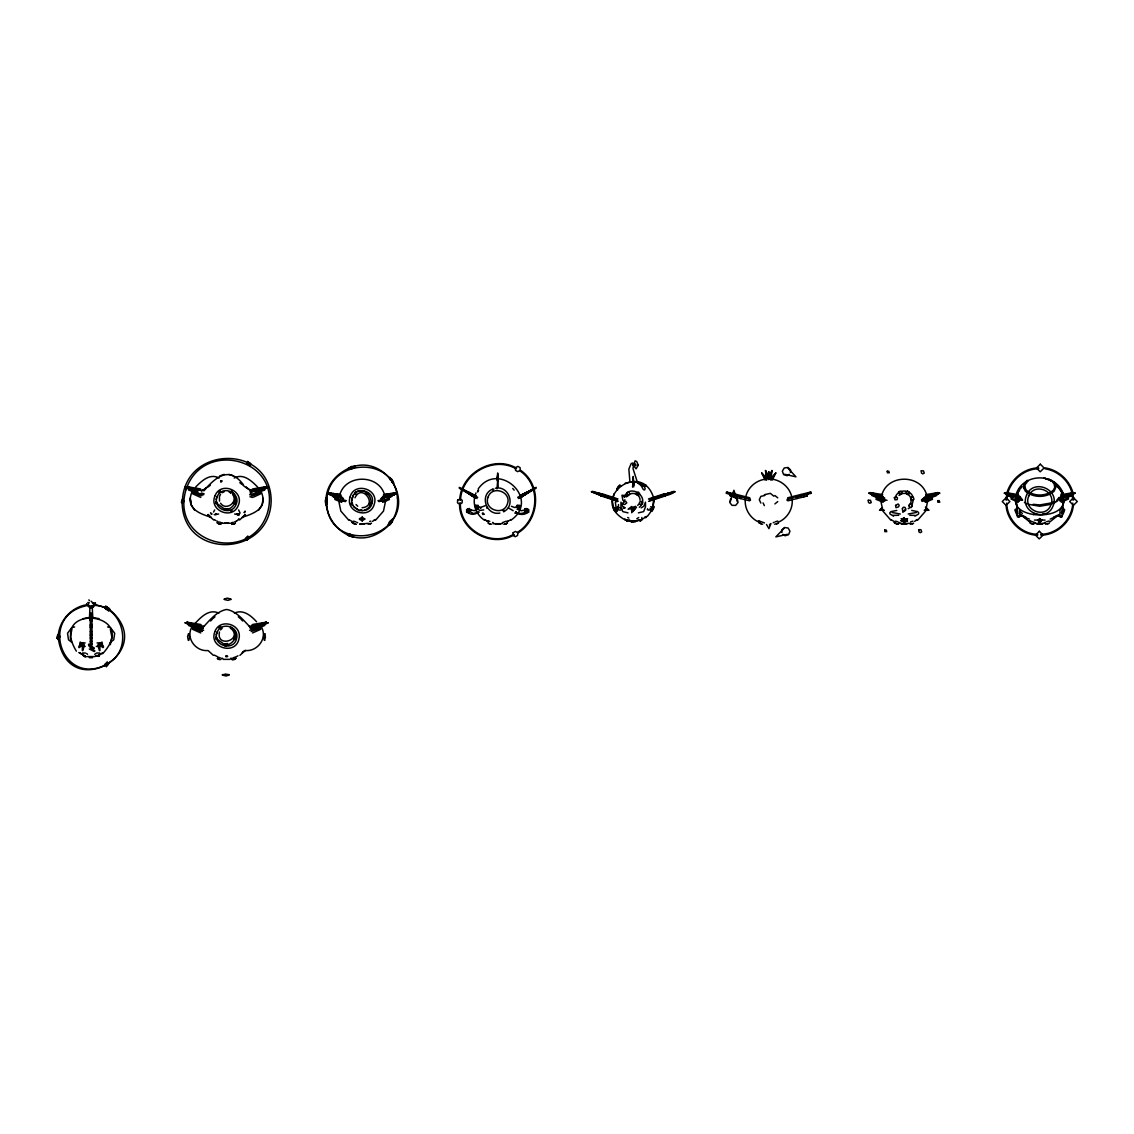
<?xml version="1.0" encoding="UTF-8"?>
<svg xmlns="http://www.w3.org/2000/svg" width="1134" height="1134" viewBox="0 0 1134 1134"><rect width="100%" height="100%" fill="white"/><g stroke="black" fill="none" stroke-linecap="round" stroke-linejoin="round"><path stroke-width="1.5" d="M225.241 674.517L222.363 674.645M181.922 500.505L182.319 503.269M58.684 636.84L59.251 637.719L58.741 634.473M89.515 617.038L90.025 605.542M182.971 501.2L183.424 501.894L183.028 499.286M496.976 488.839L497.684 480.32L498.223 486.968M82.314 644.594L82.357 650.576M767.321 474.154L765.521 470.539L766.357 478.435M497.032 480.603L497.684 472.949L498.223 480.447M618.512 504.559L618.313 508.358L617.222 509.393L616.173 508.316L615.365 502.405L615.861 501.356L616.896 501.809M632.559 487.166L633.211 479.71L633.75 486.883M632.559 482.616L633.211 476.422L633.793 484.218L633.75 482.645M264.888 637.648L264.817 640.398M497.032 479.356L497.684 474.905L498.223 479.016M629.824 480.929L628.86 469.107L631.199 463.565L632.659 462.998L635.196 464.671L632.574 464.742L633.495 464.812L633.027 468.654L636.939 480.802M790.37 472.41L790.582 469.958L787.903 467.449L784.232 468.002L782.332 471.191L783.637 474.622L787.166 475.713L789.221 474.324M1057.824 515.587L1058.702 516.055M1062.997 508.032L1062.119 507.564M474.65 497.131C472.807 506.005 477.045 515.474 484.643 520.322M767.718 476.337L768.739 471.73L769.844 478.208M1027.007 482.418L1025.179 484.445L1024.626 487.776L1024.725 486.996L1026.242 490.143C1033.556 496.678 1046.115 496.621 1053.415 490.101L1054.989 486.897L1054.818 487.648L1054.237 484.331L1051.558 480.362L1055.329 483.552L1055.924 487.081L1054.138 491.192C1046.399 498.124 1033.074 498.067 1025.334 491.135L1023.676 487.748L1024.399 483.438L1027.206 480.306L1027.914 481.411M1059.964 516.75C1061.778 520.052 1068.157 501.908 1061.92 513.206M58.188 637.067C58.585 621.432 70.832 607.484 86.184 604.819M230.783 510.47L230.982 511.349L232.399 510.966M99.877 650.576L99.92 644.594M261.43 492.213C267.822 508.273 254.498 513.433 242.336 517.232L245.468 514.708L239.558 519.996M263.102 498.35L262.138 504.644L258.736 510.13M1017.524 509.294L1017.354 516.821L1019.707 515.942L1019.707 510.187M219.472 631.978C215.899 648.563 243.555 639.916 230.967 628.392M459.709 500.023C460.773 473.402 493.318 454.536 516.551 468.172M460.503 500.051C461.538 473.984 493.403 455.514 516.154 468.866M1005.901 499.938L1006.907 493.559M1006.794 499.981L1007.531 495.317M1072.778 503.085C1072.084 519.57 1057.427 534.171 1040.884 534.298M1073.416 504.729C1072.211 521.045 1057.228 535.035 1040.913 535.191M392.818 519.471L391.91 522.094L391.868 521.342M95.625 603.77L93.399 606.846L91.556 605.669M1023.676 487.748L1024.399 483.438L1024.271 484.175M390.606 479.498L390.436 480.263L391.669 479.299L393.512 482.815M182.404 499.981C185.763 444.599 271.621 444.117 271.154 501.54C269.112 557.914 181.936 559.983 182.135 501.54M392.562 521.328L389.855 524.929M1062.515 507.394L1062.983 504.8M901.53 523.979L907.002 524.007L901.516 524.192M771.12 478.435L771.942 470.539L770.156 474.154M56.7 638.229L58.047 634.473M624.919 499.74L624.083 500.959L622.821 500.179L621.971 495.246L627.116 495.657L626.053 496.692M770.992 523.511L768.923 528.628L766.513 524.461M181.341 502.22L182.461 499.286M228.785 523.256L224.489 523.256M730.622 498.889L729.743 502.475L732.011 505.367L735.711 505.367L738.064 502.475L737.298 498.889L733.981 497.287M726.965 493.432L727.277 492.17M729.332 494.027L729.644 492.766M736.15 495.728L736.462 494.467M769.816 479.101L771.942 470.539M647.613 508.712L647.372 509.676L648.776 510.172L651.696 508.953L650.094 508.344M1062.005 508.514L1064.004 500.93M353.482 494.863L351.611 500.604M388.069 525.028L389.642 521.555L392.463 519.202M191.844 492.213C185.466 508.273 198.776 513.433 210.952 517.232L207.82 514.708L213.716 519.996M525.085 494.608L524.432 493.474M512.738 488.485L514.17 490.157M730.353 501.526L731.827 496.338M193.035 492.34L192.624 493.8L200.746 497.443M194.665 491.362L194.268 493.12L200.86 495.643M194.665 626.889L194.268 628.647L202.121 631.539M335.083 498.081L334.87 499.484L341.703 502.348M337.11 497.216L336.656 498.818L342.723 501.115M1012.875 496.791L1012.534 498.365M82.796 650.604L84.426 645.104L83.236 643.517M58.77 638.229L59.464 635.976L58.642 637.024M523.695 495.416L523.922 494.679M770.496 478.803L775.812 472.921L772.353 480.051M102.698 653.638C141.594 611.424 46.863 602.367 76.361 651.171M515.942 511.973L515.446 512.965M533.15 489.959L532.484 488.811M533.405 489.803L532.753 488.669M653.595 497.656C641.107 458.717 587.625 499.825 625.245 519.925M71.896 629.441L70.336 637.067L70.733 640.937M110.338 644.679L111.897 637.067L110.338 629.441M613.99 493.914L612.431 501.54L613.99 509.152M475.089 495.714L475.982 492.893M183.028 502.22L183.609 500.505L182.943 501.341M732.876 493.304L733.925 490.271L735.399 494.821M348.705 535.177L349.059 535.829L346.621 534.284M244.093 512.497L245.157 511.108M650.491 510.626L652.121 511.221L654.205 506.6L652.83 506.104M106.794 662.951L106.667 664.751L107.773 664.722L104.569 665.942M216.084 499.258L217.26 496.139M247.41 537.006L247.042 538.012L248.218 538.452L245.582 539.458M216.084 634.771L217.26 631.652M510.98 519.556L507.21 521.711M642.85 486.217L643.446 484.657L645.161 488.541L644.665 489.959L643.715 489.732M339.902 494.452C345.856 474.125 378.472 474.125 384.426 494.452M746.016 495.686C748.454 486.996 756.392 480.277 765.337 479.228M882.011 494.452C887.95 474.125 920.567 474.125 926.521 494.452M641.943 518.479L641.83 517.473M895.236 497.769C897.051 489.236 910.148 488.669 912.927 496.848M769.462 525.099L769.873 524.135M326.068 497.727L325.245 501.072L325.897 504.928M1015.525 500.774C1015.454 509.776 1026.242 513.348 1033.655 514.538M192.596 625.996C184.757 637.01 195.289 651.866 208.089 650.533L213.362 655.339M389.075 525.014C345.19 568.035 294.769 491.816 350.732 467.364M91.358 638.952L91.911 637.762M624.267 497.457C628.86 482.446 651.129 497.032 639.321 507.295M90.323 631.808L90.862 630.632M617.293 488.726L619.802 484.898L621.134 486.259M1007.162 491.958C1011.599 478.619 1024.385 467.988 1038.659 467.888M1008.027 492.213C1012.336 479.214 1024.782 468.866 1038.687 468.767M188.457 633.722L187.592 636.656L188.301 640.398M188.768 640.398L189.647 637.464L188.939 633.722M264.505 633.722L263.641 636.656L264.35 640.398M362.171 520.336L362.88 519.556L362.171 520.945L361.448 519.556L359.521 519.344L361.803 519.684L359.521 519.344M653.623 499.314L675.141 491.717L664.652 494.169L664.155 495.204C665.644 496.777 676.955 491.83 674.092 491.291L654.814 497.557M1060.049 509.79L1059.865 515.942L1062.218 516.821L1062.048 509.294M638.314 465.068L636.103 468.838L634.445 466.74L635.692 464.784M326.975 504.304L327.088 499.853M362.171 517.699L362.88 518.479L362.171 517.09L361.448 518.479L359.521 518.677L361.803 518.351L359.521 518.677M59.251 637.719L60.003 636.202L58.585 639.392M91.358 647.585L91.911 641.135M362.171 520.945L362.781 519.741L364.808 519.344M220.535 494.381L219.472 496.451L219.472 501.086M354.985 497.812C361.93 482.418 378.912 506.133 362.1 507.734M93.598 605.499L93.81 603.926L91.103 601.19M90.323 641.716L90.862 640.667M90.323 635.593L90.862 634.558L91.911 635.593M90.323 624.763L90.862 623.728M91.358 628.264L91.911 627.272M651.809 510.3L647.968 515.644L641.178 519.925M911.807 505.75L913.508 499.116M90.323 626.733L90.862 625.77L91.911 626.733M213.518 512.044L214.68 509.974M249.154 537.403L247.042 540.28M502.986 510.484L503.723 511.746L504.006 510.243M108.921 663.418L106.355 666.806M183.424 501.894L184.048 500.817L182.886 503.269M245.043 511.831L244.42 512.681M218.649 491.83L220.322 490.88M220.875 491.858L219.202 492.808M232.187 492.028L230.514 492.964L229.947 491.986L231.634 491.036M225.978 510.371L226.531 509.407L224.858 508.415L224.858 510.357M218.649 627.343L220.322 626.393L220.875 627.385L219.202 628.335M230.514 626.549L230.514 628.491L232.187 627.541M351.228 502.957L351.228 504.913M352.348 504.928L352.348 502.972M359.818 510.739L361.491 509.79L362.058 510.768M1040.275 520.945L1040.573 519.188L1039.439 518.479L1039.283 521.201L1041.083 521.144L1041.891 519.967L1040.204 519.329M1061.339 512.88L1063.564 509.067L1062.785 507.876L1061.339 508.429M1062.997 510.045L1063.564 509.067M90.323 619.447L90.862 618.526M326.351 504.928L327.159 502.66L325.642 502.66L326.521 504.304M618.455 486.217L616.768 489.08L617.619 490.143M104.243 665.346L107.291 661.817M245.313 538.976L247.836 535.999M89.005 602.508L88.197 604.932L89.643 607.044M486.784 508.259L487.266 507.451M91.911 634.104L91.358 635.012L90.323 634.104M806.997 496.054L807.578 494.566L806.586 494.013L807.096 496.026L787.946 500.803L787.01 500.236L787.45 498.79L796.493 496.522M1018.46 491.972L1019.82 489.704M527.253 493.361L527.82 492.425M90.323 644.877L90.862 643.984L91.911 644.877M797.046 498.535L797.5 497.075L796.55 496.508M90.323 620.652L90.862 619.759L91.911 620.652M91.911 625.33L91.358 626.223L90.323 625.33M803.722 496.862L804.304 495.927M91.358 621.361L91.911 620.482M803.538 496.919L804.148 495.955L803.028 494.892M91.911 619.277L91.358 620.114L90.323 619.277M1016.546 493.077C1024.285 472.835 1055.286 472.835 1063.026 493.077L1053.94 481.936L1063.026 493.077M93.427 605.995C93.002 608.448 89.302 608.504 88.849 606.038M770.879 480.235L775.812 472.921M526.445 493.829L527.168 492.794M91.911 643.502L91.358 644.268L90.323 643.502M391.684 521.413C412.918 495.034 381.407 454.224 350.406 467.747M201.002 490.257L203.269 489.845L201.512 491.22M204.318 625.684L202.547 627.853C209.379 620.752 216.424 611.269 226.644 609.468C236.907 611.24 243.796 620.822 250.827 627.811M234.795 523.185L235.489 522.774M242.577 517.473L245.1 514.453M383.349 495.898L394.887 493.999L389.572 496.834M1057.157 499.768L1059.142 497.401M248.63 537.445L246.928 539.444L247.439 538.366L246.121 537.998L248.885 536.921M478.151 488.981C498.478 459.88 541.357 499.527 510.739 520.322M230.599 658.344L231.761 658.273M1020.515 488.556L1022.273 486.543M1059.057 514.51L1049.73 522.037M627.442 496.409C630.83 490.753 640.341 493.729 640.058 500.25M637.705 505.41L638.981 503.95M645.657 486.273L646.068 485.182L641.816 484.048L641.22 485.607L643.233 489.477M108.283 663.603L106.213 665.913L106.497 664.014L105.221 664.127L108.58 662.823M475.911 506.288L477.754 506.019L481.099 508.032L479.838 507.663L485.579 505.594M468.271 509.974C470.78 508.627 474.933 512.752 477.655 509.166M521.13 497.146L523.171 494.963L520.251 495.629M664.255 495.884L665.701 494.707L664.652 494.169L664.113 495.218L665.162 495.756L670.307 493.205L667.402 493.446M227.821 508.599L225.652 509.336M908.66 505.807C912.615 502.745 911.708 495.955 907.157 493.928M355.311 466.584L353.227 468.144L353.539 467.052M82.144 644.537C76.743 651.937 78.671 643.673 82.116 643.403M633.141 508.131L635.394 506.288L636.457 507.366L633.282 510.81L631.525 508.599L628.094 509.223L631.794 506.43M646.578 516.849L645.799 517.657L644.934 516.934M194.637 623.898C200.789 617.321 208.968 608.462 218.876 613.14M359.974 523.922L364.368 524.021L360.017 524.333M265.427 637.62L264.987 633.722M92.506 603.444L95.412 602.707M220.535 629.894L222.179 628.264M784.033 528.359L775.854 536.878L787.393 534.312M210.555 620.978L212.271 619.292M904.11 519.684L904.422 520.534L907.54 518.791L904.11 519.684L904.266 522.15L904.266 517.628L903.897 520.322L907.569 520.96L901.119 518.649L904.719 520.109L901.261 521.158M635.437 521.81L631 521.824L635.068 521.243M517.515 509.18L519.329 507.21L518.493 505.608M642.638 486.117L642.794 484.161L637.336 482.73L641.872 486.089M225.184 674.092L229.068 674.645M1039.779 519.982L1038.432 521.569L1039.779 522.703L1041.012 521.116M904.195 511.477L905.882 509.931M213.121 618.455L214.964 616.797M249.976 491.376L252.726 488.91L266.433 486.656L263.116 488.527M249.976 626.904L252.726 624.437L266.433 622.183L264.222 623.431M195.629 487.081C201.668 480.929 209.889 473.02 219.103 478.024M877.489 496.678L877.007 498.365L884.01 500.944M94.661 654.318L96.631 653.042L99.735 653M636.769 518.791L638.726 517.515M354.573 467.761L350.278 469.136M370.832 523.539L371.541 523.128M239.912 655.339L245.142 650.505C257.971 651.922 268.545 637.01 260.692 625.996M912.927 523.539L913.635 523.128M1048.454 523.539L1049.248 523.327M517.813 532.115C538.877 519.032 541.131 485.139 520.067 470.95M518.238 532.767C539.77 519.415 542.052 484.785 520.549 470.298M491.391 489.718C479.427 496.054 486.642 515.871 499.881 513.05M503.992 511.547C515.956 505.197 508.741 485.395 495.501 488.215M882.465 507.692L880.381 509.974L883.457 510.3M774.919 503.921L777.754 501.582M898.979 495.388L901.955 493.531L905.471 493.361M348.237 468.37L351.356 466.513L355.169 466.159M375.666 520.067L383.49 511.094L385.603 500.874M917.76 520.067L925.585 511.094L927.697 500.874M1018.375 516.849L1019.99 515.786M208.146 486.954L210.329 485.224M517.983 505.721L514.822 507.578L511.42 506.317M881.813 507.933L879.53 510.286L884.322 510.286M243.427 484.757C228.87 465.45 215.772 477.23 203.695 490.838L206.657 487.535L202.731 490.384M99.097 654.573L99.849 653.992M110.182 642.496L113.726 639.831L114.69 633.254L110.508 627.712L107.588 626.918M390.677 496.522L387.672 498.407M921.531 499.825L924.848 497.883M618.455 508.613L617.066 509.634L620.341 510.13L621.616 509.322L620.808 508.046L617.406 507.04L615.365 510.612L616.598 509.747C612.899 504.772 612.119 509.889 616.187 511.902L617.42 511.037M108.836 662.809C133.684 648.18 122.94 605.584 93.753 605.343M364.425 510.144C378.543 505.353 367.189 484.374 355.098 492.595M252.896 489.973L268.163 487.266L260.919 490.71M252.896 625.5L268.163 622.793L260.919 626.237M926.053 495.558L939.689 493.134L936.386 494.906M1061.58 495.558L1075.216 493.134L1068.738 496.21M475.16 510.328L477.131 509.024M1019.778 488.258L1017.864 492.482L1018.927 497.316L1020.969 499.74M908.235 508.656L910.205 507.422M94.094 648.251L91.627 648.265M520.095 497.925L531.407 490.2L520.549 495.331M519.415 498.308L531.421 490.2L519.67 495.827M99.409 654.616L100.515 653.964M519.925 498.024L534.27 488.541L520.393 495.402M740.927 496.508L739.85 497.585L740.417 498.535M1052.692 503.822L1057.54 500.959M393.129 494.055L394.731 493.106L383.462 494.92M1052.409 502.56L1054.79 501.157M517.685 497.358L536.113 487.337L536.042 488.286L518.351 498.506M390.975 479.228L391.698 479.37L389.6 477.371M100.841 654.219L102.131 653.467M478.973 511.973C475.429 514.595 470.185 515.587 467.194 511.647M236.949 520.832L239.26 519.046L238.452 519.287M734.435 494.892L733.457 495.459L733.939 496.919M935.181 494.254L938.144 492.595L925.911 494.608M926.974 509.535L924.919 510.243M778.675 522.037C787.279 518.266 793.063 508.982 792.17 499.57M1058.504 515.431L1050.155 519.117M776.62 524.007L778.505 523.015L774.692 524.248M1047.674 524.007L1048.156 523.469L1045.746 524.248M101.833 653.212L102.84 652.674M773.232 522.76L774.111 522.292M663.844 494.594L664.652 494.169M236.652 656.487L237.97 655.806M914.954 516.126L918.512 514.042L918.724 512.866L917.647 511.618L911.708 510.442M1044.329 522.717L1045.321 522.207M372.505 521.356L375.496 519.542L373.908 520.322M914.599 521.356L917.59 519.542L916.003 520.322M513.745 534.199C491.419 547.623 459.199 529.408 460.404 503.014M514.085 534.894C491.291 548.601 458.363 530.003 459.596 503.057M602.579 494.594L600.736 494.707L601.261 495.756L603.231 495.515M502.291 522.689L506.303 521.158M1053.599 517.203L1057.285 515.346M392.633 494.325L395.256 493.021L389.628 493.786M222.179 492.737L224.263 491.702M524.475 511.363L525.779 510.739M393.526 493.63L396.772 493.262L390.961 495.756M236.467 521.101L234.752 521.768M388.423 525.297L390.606 523.823L389.401 522.93L389.486 524.659M224.22 599.007L227.268 598.142L230.925 599.007M230.911 599.475L227.877 600.354L224.206 599.475M229.068 675.113L226.02 675.977L222.349 675.113M106.412 664.567C61.902 687.615 38.088 615.62 86.34 605.783M526.204 509.605L527.48 509.081M526.119 512.114L527.92 510.3L527.395 509.024M478.746 512.242L473.275 513.504L468.37 510.64M220.96 659.492L219.642 659.534M507.309 521.399L508.032 521.101M252.542 632.956L260.664 629.327L260.239 627.853L258.991 627.867M1066.768 497.769L1072.197 495.487L1071.928 494.552L1060.786 496.763M1061.254 502.22L1068.511 498.974L1068.129 497.67M387.63 498.166L391.329 496.692L390.947 495.345M236.283 656.728L233.037 657.862M255.845 493.559L264.775 489.902L264.477 488.853L252.003 491.334L250.132 492.978L251.55 492.581M255.845 629.072L264.775 625.429L264.477 624.38L263.031 624.522M928.689 498.747L936.67 495.487L936.4 494.552L925.273 496.763L922.75 498.974L936.245 495.104M252.414 495.643L259.006 493.12L258.467 491.235M483.75 509.903L479.696 510.428L476.408 507.508M101.295 642.751L99.239 643.488L102.046 642.099C103.818 644.835 98.63 646.862 96.262 646.408M234.185 478.024C243.385 473.02 251.62 480.929 257.645 487.081M910.588 521.867L912.955 521.144M382.626 502.348L389.458 499.484L388.31 497.897M641.206 507.876L643.857 506.175L645.459 502.149L645.501 506.841L643.616 511.618L638.399 512.866M326.635 499.853L327.216 500.533L326.535 497.727M219.769 475.897L224.263 474.381M925.33 502.319L932.488 499.314L932.006 497.628M231.931 522.689L233.335 522.235M334.757 496.834L329.441 493.999L340.98 495.898M775.302 521.782L777.782 521.073M381.605 501.115L387.672 498.818L387.218 497.216M82.499 653L85.603 653.042M648.492 498.932L664.51 493.729L666.055 494.381L665.686 495.813L648.577 501.37M649.399 499.314L653.978 497.826M649.81 500.548L652.419 499.697M901.147 520.634L902.621 520.166M504.843 524.206L506.189 523.568L503.737 524.262M1046.625 521.683L1049.191 521.002M251.167 631.539L259.006 628.647L258.623 626.889M924.508 500.944L931.524 498.365L931.17 496.791M1060.035 500.944L1067.037 498.365L1066.697 496.791M1051.161 504.276L1039.779 506.26L1028.382 504.276M1050.92 503L1039.779 504.928L1033.159 504.318M89.246 656.756L92.138 656.799M252.981 490.512L255.845 489.69M258.906 488.811L266.433 486.656M251.592 492.014L268.163 487.266M255.306 492.057L264.307 489.477M249.622 494.793L255.207 493.191M251.28 495.7L254.654 494.736M385.333 495.189L388.168 494.367M389.614 493.956L391.074 493.531L385.489 494.126M383.179 496.423L385.532 495.742M388.14 494.991L394.731 493.106M392.421 493.829L395.256 493.021M393.044 494.325L396.772 493.262M381.747 497.769L394.887 493.999M390.663 495.686L394.349 494.622L391.613 494.849M381.435 498.804L390.351 496.253M377.948 500.746L381.988 499.584M378.926 501.639L384.44 500.051M258.906 624.338L266.433 622.183M251.592 627.541L268.163 622.793M251.946 628.548L264.307 625.004M249.622 630.32L255.207 628.718M926.138 496.026L928.689 495.303M931.425 494.509L938.144 492.595M924.905 497.372L927.853 496.536M931.184 495.572L939.689 493.134M921.517 500.321L928.122 498.421M921.942 501.426L928.307 499.612M1061.665 496.026L1064.216 495.303M1069.986 493.644L1073.671 492.595L1061.438 494.608M1075.216 493.134L1060.418 497.372L1061.764 492.581L1059.241 488.159M1060.744 498.265L1071.772 495.104M1057.044 500.321L1063.649 498.421M1060.134 500.661L1063.139 499.811M384.61 495.048L387.077 494.353M83.151 618.668L91.117 617.179L99.083 618.668M625.245 483.155L633.211 481.652L641.178 483.155M382.385 497.103L384.327 496.564M333.382 495.345L332.999 496.692L337.975 498.662M1059.241 498.195L1065.01 496.976M74.646 626.918L71.725 627.712L67.544 633.254L68.508 639.831L72.052 642.496M908.206 514L916.315 512.511M369.698 521.456L370.861 521.144M470.95 493.474L470.284 494.608M234.412 613.14C243.101 608.944 251.096 615.663 256.596 621.801M235.107 503.071L236 502.844L235.73 501.143M370.364 502.731L371.839 503.227L370.62 504.432M235.107 638.598L236.311 637.393L235.73 636.67M787.719 497.783L810.966 491.986L811.278 493.247L795.614 497.146M798.662 495.983L805.679 494.24M788.031 499.045L793.276 497.727M380.854 498.492L384.213 497.812M98.998 643.517L97.808 645.104L99.438 650.604M471.588 494.452L472.354 494.282M764.387 494.693L770.326 493.347L773.898 496.21M462.629 488.669L461.963 489.803M462.885 488.811L462.233 489.959M218.635 514.014L214.184 514.652M85.178 642.935L80.939 642.751L82.172 643.205L80.188 642.099C78.402 644.523 83.023 646.621 85.178 646.437M255.008 627.428L250.274 628.463L252.003 626.861L261.344 624.82M214.312 655.098L217.104 656.473M90.153 606.605L88.083 606.435L86.609 603.543M353.454 536.51L351.086 536.495L351.597 535.064L352.887 536.396M1039.368 519.329L1037.667 519.967L1040.204 521.314L1040.289 519.23L1038.772 520.336L1040.275 519.485L1040.573 521.002L1039.439 521.697L1038.801 520.095L1039.297 520.945M629.753 519.982L627.712 519.982M898.709 515.304L892.968 515.346M623.983 507.678L623.119 507.834L625.217 507.876L622.566 506.175L620.964 502.149L620.922 506.841L622.807 511.618L628.023 512.866M100.614 642.992L97.056 642.935M232.47 523.27L220.818 523.27M368.252 523.384L360.116 524.064M910.347 523.384L898.171 523.384M1045.874 523.384L1033.698 523.384M1045.775 513.603L1042.883 513.801M491.575 524.234L488.697 523.582M762.629 524.234L761.311 523.951M1033.669 524.234L1032.365 523.951M210.499 512.738L212.044 514.014L211.137 514.156M352.731 536.821L348.521 535.446M876.511 497.628L876.029 499.314L883.188 502.319M915.025 515.403L909.822 515.304M502.277 523.695L493.106 523.695M633.211 521.413L637.265 521.03L629.157 521.03L631.865 521.286M95.171 656.558L87.063 656.558M525.793 492.68L527.041 492.567M92.591 657.706L89.302 657.663M764.855 495.487L760.871 496.352L759.284 499.725L760.871 503.085M335.522 496.366L333.651 496.522L335.154 497.656M230.174 659.364L223.1 659.364M346.777 533.845L350.165 534.199L353.595 536.07M515.049 513.291L515.842 511.689M1045.094 520.081L1034.477 520.081M896.81 510.442L890.87 511.618L889.807 512.866L890.006 514.042L893.578 516.126M490.271 523.951L487.875 523.015M192.369 490.71L185.111 487.266L200.392 489.973M875.306 496.21L868.828 493.134L882.465 495.558M1007.658 494.906L1004.355 493.134L1017.992 495.558M191.178 625.755L185.111 622.793L200.392 625.5L203.014 627.924M526.587 492.213L527.679 492.199M1037.723 534.298C1021.309 534.256 1006.864 519.471 1006.737 503.085M1037.667 535.191C1021.479 535.12 1006.694 520.96 1006.056 504.729M90.862 616.428L90.323 615.918L91.358 616.315M226.261 656.784C229.975 656.898 225.269 654.247 225.652 656.558M1012.563 497.67L1011.443 497.67L1011.06 498.974L1018.318 502.22M194.297 627.867L193.035 627.853L192.624 629.327L200.746 632.956M354.729 494.155L355.849 494.169L355.849 492.227M215.701 501.611L217.388 502.603L215.701 503.553M215.701 637.138L217.388 638.13L215.701 639.08M225.652 644.863L227.821 644.112L227.098 643.332M467.69 492.199L468.781 492.213M105.065 607.555L108.751 610.928L106.001 608.859L107.319 608.887M331.199 494.055L329.597 493.106L340.866 494.92M925.075 510.3L928.136 509.974L926.067 507.692L926.577 508.372M247.084 462.785L248.927 463.877M189.066 487.903L186.841 486.656L200.548 488.91M190.172 624.054L186.841 622.183L200.548 624.437L203.298 626.904M1036.689 513.801L1033.783 513.603M1033.443 514.524C1044.286 515.857 1062.53 514.17 1064.046 500.746M107.461 608.15L108.921 608.263L105.419 606.959M637.024 465.238L638.286 465.309L636.713 461.51L635.125 460.801L634.445 462.686L635.479 464.798M599.021 493.446L596.115 493.205L601.261 495.756L602.31 495.218C602.324 491.929 589.212 492.723 592.331 491.291L617.024 499.314M468.342 492.567L469.589 492.68M626.875 521.101L628.137 521.144L626.889 520.96M901.374 520.237L902.664 520.704L901.289 520.634M487.535 520.931L489.789 521.342M330.504 494.665L327.556 493.262L330.802 493.63M883.599 510.243L881.543 509.535M109.346 610.064L106.001 608.859M87.757 602.523L88.622 602.636M247.382 462.303L250.245 463.381M250.586 464.841L247.85 463.834L250.09 465.663L247.85 463.834M623.048 496.068L626.748 496.621M892.203 512.511L900.311 514M770.794 479.002C780.22 479.753 788.924 486.472 791.461 495.686M332.716 494.849L329.98 494.622L334.842 496.72L329.966 494.637L332.432 495.331M924.21 510.286L928.987 510.286L925.401 507.125M348.379 468.81L351.171 468.796L350.349 468.073M95.327 604.635L105.49 607.498M1017.595 508.075L1015.979 509.18L1017.666 512.044M334.7 493.786L329.073 493.021L331.908 493.829M492.921 490.342L492.383 488.896L493.914 489.193M335.933 495.799L341.944 497.103M364.808 518.677L362.781 518.295L362.171 517.019M198.308 490.498L188.797 488.853L188.499 489.902L197.429 493.559M759.199 520.988L764.514 522.93M198.28 627.428L203 628.463M340.115 497.812L343.474 498.492M1030.381 521.002L1035.243 522.717M234.639 514.014L239.104 514.652L240.054 512.922L238.608 509.974M523.029 494.282L523.78 494.452M475.132 495.629L472.212 494.963L474.253 497.146M749.758 497.783L726.511 491.986L726.185 493.247L741.863 497.146M731.799 494.24L750.028 498.79L750.467 500.236L749.531 500.803L730.381 496.026L729.899 494.566L730.891 494.013L729.913 495.104L730.48 496.054M744.202 497.727L747.377 498.521M748.355 498.762L749.446 499.045M784.586 474.267L795.955 476.833L788.116 468.314M249.962 496.777L252.542 497.443L254.838 496.536L260.664 493.8L260.239 492.34M895.562 521.144L897.93 521.867M353.468 521.144L355.835 521.867M1019.197 497.883L1020.331 498.195M883.669 497.883L884.804 498.195M340.483 494.58L333.254 493.531L334.714 493.956M1018.134 494.608L1005.901 492.595L1012.619 494.509M882.621 494.608L870.373 492.595L877.092 494.509M883.258 496.763L872.117 494.552L871.848 495.487L879.828 498.747M337.266 494.353L339.718 495.048M1015.355 495.303L1017.907 496.026M1004.355 493.134L1012.86 495.572M1016.192 496.536L1019.154 497.372M1007.8 495.104L1021.295 498.974L1018.786 496.763L1007.644 494.552L1007.375 495.487L1012.804 497.769M1015.922 498.421L1022.528 500.321M1016.433 499.811L1019.438 500.661M879.828 495.303L882.38 496.026M868.828 493.134L877.333 495.572M880.679 496.536L883.627 497.372M872.273 495.104L883.301 498.265M880.395 498.421L887.001 500.321M880.225 499.612L884.945 500.959M336.16 494.367L338.995 495.189M329.597 493.106L341.15 496.423M327.556 493.262L331.284 494.325M329.441 493.999L342.581 497.769M333.977 496.253L342.893 498.804M342.34 499.584L346.38 500.746M339.888 500.051L345.402 501.639M186.841 486.656L194.368 488.811M197.429 489.69L200.293 490.512M185.111 487.266L194.637 489.987M188.981 489.477L197.968 492.057M201.328 493.021L204.092 493.814M198.067 493.191L203.652 494.793M198.634 494.736L201.994 495.7M186.841 622.183L194.368 624.338M185.111 622.793L201.682 627.541M188.981 625.004L201.328 628.548M198.067 628.718L203.652 630.32M198.634 630.249L201.994 631.227M1045.137 467.888C1058.022 469.944 1068.951 479.441 1072.693 491.958M1044.995 468.767C1057.54 470.78 1068.185 480.022 1071.828 492.213M1019.537 500.944L1013.994 498.932M221.527 658.273L222.689 658.344M617.931 498.932L601.927 493.729L600.382 494.381L600.751 495.813L617.846 501.37M612.814 499.314L591.282 491.717L601.261 495.756L602.282 495.204L601.771 494.169M614.004 499.697L617.931 500.973M221.938 522.887L219.216 521.994M220.251 657.862L217.771 657.04M218.805 659.435C221.158 660.172 215.361 657.167 217.941 659.024M229.011 474.366L233.505 475.897M1029.445 519.103L1024.909 517.543L1019.268 513.745M488.655 521.597L487.223 521.002M1030.565 521.541L1029.332 521.002M652.333 507.479L653.708 507.961M80.939 642.751L82.995 643.488L81.62 642.992M513.192 510.697L508.415 507.933M759.369 521.484L758.277 521.002M1045.732 478.605L1043.989 477.967L1052.224 481.27L1048.794 479.214L1051.587 481.241M651.072 508.996L652.688 509.591L652.319 507.267L650.718 506.657M488.57 521.838L484.303 519.542L485.891 520.293M217.926 521.569L216.764 521.016M197.429 629.072L188.499 625.429L188.797 624.38L201.271 626.861L203.142 628.505M516.083 512.327C519.046 514.708 526.559 513.433 526.871 509.577L521.356 510.697L517.175 509.251M469.178 509.605L467.903 509.081L467.463 510.3L469.263 512.114M393.144 483.084L391.669 481.993L392.917 481.099L393.711 483.183M1030.579 523.469L1032.209 523.724L1029.913 522.944M894.485 521.597L891.211 519.811M352.376 521.597L349.116 519.811M627.697 517.515L628.831 518.068M516.339 512.355C519.259 515.828 528.642 514.949 527.99 510.017M1022.287 515.346L1025.972 517.203M393.328 483.453L389.231 477.641M89.302 648.988L94.264 651.554M228.884 491.773L230.967 492.865M79.38 652.674L83.193 654.942L78.955 652.532M899.021 522.349L899.815 522.774M356.927 522.349L357.72 522.774M487.393 521.059L488.513 521.668M476.308 496.139L463.976 490.2L475.288 497.925M475.713 495.827L463.962 490.2L474.707 497.557M1029.842 522.037L1020.515 514.51M758.788 522.037C750.198 518.266 744.414 508.982 745.307 499.57M474.99 495.402L461.099 488.541L473.984 497.131M246.064 487.039L247.425 488.343L246.475 487.365M477.697 497.358L459.27 487.337L459.341 488.286L477.031 498.506M492.595 522.42L493.432 522.902M1024.413 502.39L1026.851 503.822M246.22 487.818L250.557 490.384L246.631 487.535M1059.581 515.786L1061.197 516.849M353.482 506.416L358.372 510.059M91.358 646.267L88.565 644.225L94.094 648.024M214.397 519.641L215.588 520.449M782.984 534.383L785.011 535.758L788.569 534.681L789.973 531.236L788.158 528.047L784.501 527.494L781.751 530.003L781.907 532.456M105.689 605.953L109.7 609.482M104.611 607.739L107.843 610.035M247.595 461.368L250.883 464.359M1055.782 484.289L1058.561 486.302L1053.5 482.276M109.828 609.156L107.078 607.087L107.673 608.292M108.269 608.703C161.482 649.924 68.409 705.461 58.33 638.57M246.716 462.814L249.352 464.827M82.385 653.992L83.136 654.573M242.945 485.224L245.128 486.954M890.771 520.067L882.932 511.094L880.82 500.874M348.662 520.067L340.838 511.094L338.726 500.874M239.827 482.701L241.911 484.388M765.124 480.051L761.665 472.921L765.776 477.201M1017.453 507.564L1016.574 508.032M1020.869 516.055L1021.748 515.587M774.905 495.53L777.754 497.854M250.983 464.217L248.743 462.388L249.211 463.395M86.723 653.595L87.559 654.318M91.287 647.84L94.958 651.015M238.31 616.797L240.153 618.455M1019.75 511.065L1022.372 513.433M631.454 509.889L633.141 511.477L634.657 509.024M241.018 619.292L242.733 620.978M356.048 504.559L357.706 506.232M220.535 503.198C225.836 511.264 238.551 502.192 232.626 494.552M231.563 491.419C239.43 497.216 234.681 508.968 225.581 509.861L215.871 502.646M91.372 648.124L91.67 648.776L88.565 645.09L92.364 649.158M1057.299 486.543L1059.057 488.556M215.871 638.159L225.581 645.388C233.037 644.296 238.82 636.046 233.788 629.257M208.188 514.453L210.697 517.473M1022.471 499.768L1019.537 496.238L1019.806 496.933M248.97 625.684L250.742 627.853M88.863 599.872L89.416 600.623M468.2 492.794L468.923 493.829M761.665 472.921L766.598 480.235M191.15 504.644L190.243 498.35L191.15 504.644L194.552 510.13M90.323 620.482L90.862 621.361M733.174 495.927L733.755 496.862M467.562 492.425L468.129 493.361M1017.652 513.206C1011.415 501.908 1017.793 520.052 1019.608 516.75M91.358 618.526L91.911 619.447M90.323 627.272L90.862 628.264M57.395 635.976L57.962 637.024M91.358 623.728L91.911 624.763M91.358 640.667L91.911 641.716M90.862 647.585L90.323 641.135M763.069 502.915L764.387 505.665M91.358 630.632L91.911 631.808M90.323 637.762L90.862 638.952M57.338 638.144L57.905 639.392M525.666 510.895L526.204 512.171M471.461 494.679L471.687 495.416M736.221 497.642L737.256 501.526M1015.171 499.414L1017.552 508.514M810.186 492.17L810.512 493.432M807.833 492.766L808.145 494.027M801.015 494.467L801.327 495.728M765.521 470.539L767.661 479.101M1017.056 507.394L1016.347 500.874M1072.892 493.559L1073.728 499.938M1072.027 493.758L1072.835 499.981M92.194 605.542L92.719 617.038M498.138 478.576L498.024 476.62L498.223 480.745M1063.224 500.874L1063.224 503.51M768.739 471.73L768.739 479.611M91.911 612.842L91.911 640.256M90.323 612.842L90.323 640.256M636.557 492.695L636.543 494.679L638.428 495.303L639.604 493.715L638.456 492.099L636.557 492.695M397.41 497.982C401.776 545.156 325.713 550.188 326.819 501.54C326.762 458.689 394.405 454.054 397.41 497.982M1037.057 523.979L1042.529 524.007L1037.071 523.88M626.861 492.723L626.818 494.566L628.647 495.204L629.838 493.616L628.746 491.986L626.861 492.723M457.612 500.207L457.512 502.858L459.78 504.191L462.133 502.858L462.233 500.207L459.965 498.889L457.612 500.207M513.135 532.739L513.036 535.39L515.304 536.708L517.657 535.39L517.756 532.739L515.488 531.407L513.135 532.739M515.531 467.69L515.431 470.341L517.699 471.659L520.067 470.341L520.152 467.69L517.898 466.358L515.531 467.69M868.261 500.264L868.502 502.504L869.849 503.283L871.252 502.504L870.458 500.264L868.261 500.264M884.676 530.06L884.846 531.633L886.774 531.633L886.221 530.06L884.676 530.06M887.227 471.22L887.398 472.793L889.325 472.793L888.773 471.22L887.227 471.22M918.696 529.677L918.951 531.917L920.284 532.711L921.701 531.917L920.907 529.677L918.696 529.677M921.247 470.837L921.488 473.091L922.835 473.87L924.253 473.091L923.445 470.837L921.247 470.837M937.676 500.647L937.846 502.22L939.774 502.22L939.207 500.647L937.676 500.647M631.666 507.663L631.723 512.724L634.728 508.642L633.537 507.096L631.666 507.663M905.91 520.648C905.896 521.753 908.263 519.556 905.91 520.648M100.118 643.403C103.407 651.809 105.675 645.232 100.118 643.403M499.896 524.021L495.473 524.007L499.896 524.021M653.992 501.54L652.433 509.152L653.737 498.946L653.992 501.54M898.709 491.731L898.567 493.077L900.283 494.509L901.799 493.786L901.984 492.113L900.637 491.135L898.709 491.731M903.373 521.555L904.549 521.13L903.373 521.555M901.884 518.72C902.536 520.137 901.431 519.542 901.884 518.72M903.373 518.153C905.655 518.904 904.719 518.961 903.373 518.153M350.066 497.075C344.963 512.44 370.251 519.868 374.263 504.176C379.366 488.825 354.077 481.397 350.066 497.075M352.348 497.755C348.195 510.215 368.734 516.254 371.98 503.51C376.134 491.05 355.594 485.012 352.348 497.755M902.395 508.67L902.905 512.327L905.754 508.712L904.889 507.309L903.203 507.295L902.395 508.67M215.928 513.631L216.665 514.382L215.347 514.638L215.928 513.631M186.004 489.647C169.661 543.838 250.217 565.2 267.284 513.418C283.628 459.227 203.071 437.866 186.004 489.647M488.074 497.131C483.226 509.308 503.184 516.58 507.309 504.134C512.157 491.958 492.184 484.686 488.074 497.131M214.893 631.61C208.202 647.939 236.113 655.891 239.033 638.47C242.194 624.111 219.755 617.732 214.893 631.61M217.104 632.46C211.661 645.728 234.327 652.178 236.694 638.031C239.274 626.379 221.045 621.191 217.104 632.46M665.36 494.821L665.148 495.927L662.596 495.615L664.524 494.041L665.36 494.821M214.992 495.813C208.472 510.541 232.484 520.492 238.282 505.452C244.816 490.724 220.79 480.773 214.992 495.813M217.189 496.72C211.888 508.67 231.393 516.75 236.099 504.545C241.4 492.595 221.895 484.516 217.189 496.72M1026.582 495.161C1019.168 511.859 1046.427 523.157 1052.99 506.104C1060.403 489.406 1033.145 478.109 1026.582 495.161M1028.765 496.068C1022.584 510.002 1045.321 519.415 1050.807 505.197C1056.987 491.263 1034.251 481.837 1028.765 496.068M894.357 497.585L894.995 499.839L897.122 499.612L897.504 497.968L896.328 496.791L894.357 497.585M912.26 505.849L911.268 507.508L909.922 507.337L908.915 505.41L909.964 504.106L911.637 504.318L912.26 505.849M906.647 518.833C906.534 520.01 906.463 519.528 906.647 518.833M483.949 514.226C481.652 515.913 482.078 510.399 483.949 514.226M603.841 495.615L601.289 495.927L601.077 494.821L601.899 494.041L603.841 495.615M354.588 523.724L352.164 522.547L354.588 523.724M761.155 523.724L758.745 522.547L761.155 523.724M896.682 523.724L894.258 522.547L896.682 523.724M623.388 502.475L622.821 504.091L624.763 504.46L626.79 502.886L625.656 501.242L623.388 502.475M895.591 505.395L895.988 507.678L898.61 506.813L899.177 505.31L898.114 503.978L895.591 505.395M902.083 520.478L901.941 521.314L902.083 520.478M477.598 491.277C477.131 494.112 480.036 487.436 477.598 491.277M466.627 509.605L466.627 512.171L467.903 512.696L471.078 510.3L469.263 508.5L466.627 509.605M475.628 505.339L475.628 507.89L478.179 507.89L478.179 505.339L475.628 505.339M517.203 505.339L517.203 507.89L519.755 507.89L519.755 505.339L517.203 505.339M524.829 509.024L524.829 511.59L527.48 512.696L528.756 512.171L528.756 509.605L526.119 508.5L524.829 509.024M98.275 655.452L97.113 656.303L95.596 655.721L98.275 655.452M640.37 519.925L639.207 520.789L637.691 520.194L640.37 519.925M220.705 480.958C220.053 484.19 224.093 479.441 220.705 480.958M234.001 501.88L233.448 502.844L235.121 503.836L235.674 502.872L234.001 501.88M224.858 643.942L224.858 645.884L225.978 645.898L225.978 643.956L224.858 643.942M234.001 637.393L234.001 639.349L235.121 639.363L235.674 638.399L234.001 637.393M366.027 492.383L366.027 494.325L367.147 494.339L367.714 493.375L366.027 492.383M369.528 503.227L368.961 504.191L370.648 505.197L370.648 503.241L369.528 503.227M237.715 513.631L237.927 514.638L236.609 514.382L237.715 513.631M235.872 658.315L234.469 659.109L235.872 658.315M642.609 502.957L641.447 504.573L639.562 503.992L639.562 502.036L641.447 501.398L642.609 502.957M507.451 523.015L506.005 523.837L507.451 523.015M368.011 523.695L370.62 523.695L368.011 523.695M910.106 523.695L912.714 523.695L910.106 523.695M1006.141 497.727L1002.272 501.54L1006.028 505.339L1009.912 501.54L1006.141 497.727M1040.332 464.189L1036.462 467.988L1040.218 471.787L1044.102 467.988L1040.332 464.189M1039.354 531.279L1035.47 535.092L1039.24 538.891L1043.11 535.092L1039.354 531.279M1073.544 497.727L1069.66 501.54L1073.43 505.339L1077.3 501.54L1073.544 497.727M911.821 496.961L910.588 498.109L910.956 499.754L912.572 500.25L913.848 499.187L913.423 497.443L911.821 496.961M99.537 655.622L98.19 656.388L99.537 655.622M641.646 520.095L640.285 520.86L641.646 520.095M245.142 650.505L242.208 652.631L245.185 650.533M907.583 491.22L906.165 492.156L906.279 493.843L907.795 494.58L909.213 493.644L909.099 491.972L907.583 491.22M84.866 655.721L83.477 655.806L82.654 654.573L84.866 655.721M626.96 520.194L625.571 520.279L624.749 519.06L626.96 520.194M904.209 520.988L905.173 521.725L904.209 520.988M232.073 659.605L234.61 659.393L232.073 659.605M234.653 523.809L231.775 524.234L234.653 523.809M392.123 495.572L389.501 496.72L394.363 494.637L392.123 495.572M220.96 523.965L219.245 523.724L220.96 523.965M356.048 524.234L354.276 523.979L356.048 524.234M898.142 524.234L896.384 523.979L898.142 524.234M86.028 656.671L84.37 656.487L86.028 656.671M239.104 514.652L237.701 514.595L239.104 514.652M219.571 524.121L217.175 522.802L219.571 524.121M633.552 483.297L633.41 481.468L633.665 485.423L633.552 483.297"/></g></svg>
